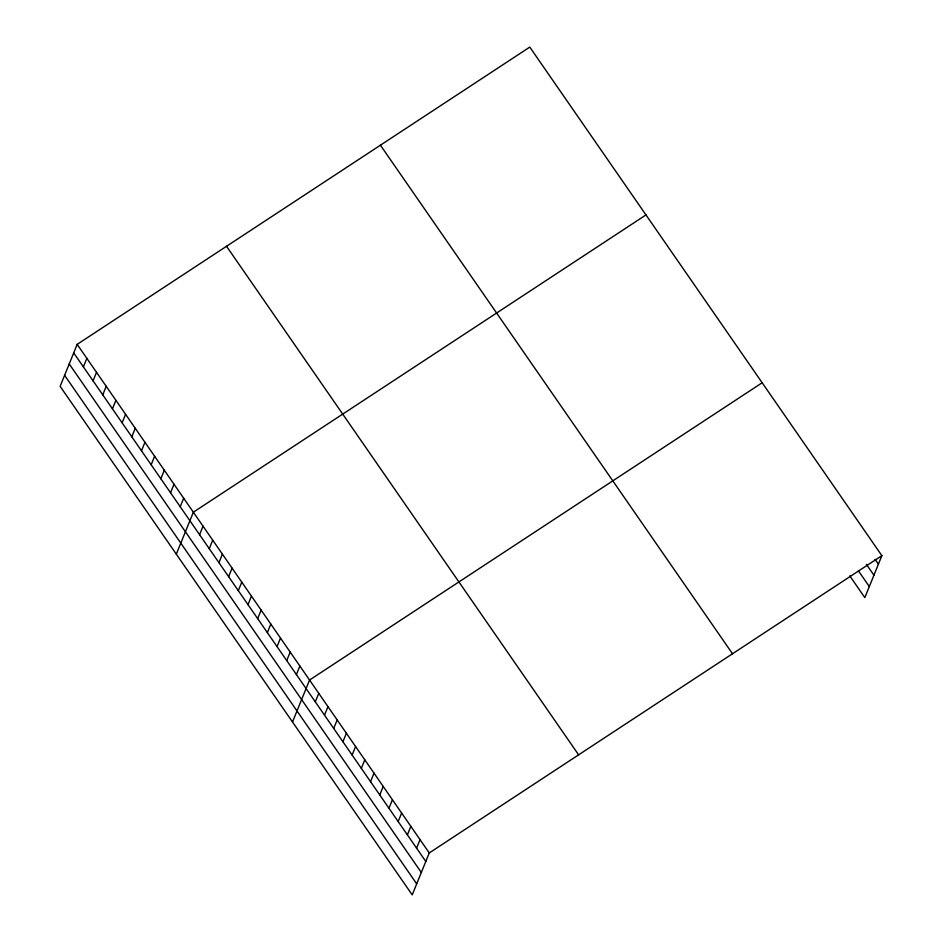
<?xml version="1.0" encoding="UTF-8"?>
<svg xmlns="http://www.w3.org/2000/svg" width="942" height="942" viewBox="0 0 942 942"><rect width="100%" height="100%" fill="white"/><g stroke="black" fill="none" stroke-linecap="round" stroke-linejoin="round"><path stroke-width="1.41" d="M77.173 344.372L60.135 386.338L412.219 894.9L429.258 852.946L881.865 555.662L529.781 47.1L77.173 344.372L429.258 852.946M83.391 366.885L86.852 358.36M93.07 380.862L96.531 372.349M102.76 394.851L106.21 386.338M112.439 408.84L115.901 400.315M122.119 422.828L125.58 414.303M131.809 436.805L135.259 428.292M141.488 450.794L144.95 442.269M151.167 464.783L154.629 456.258M160.846 478.76L164.308 470.246M170.537 492.748L173.999 484.235M180.216 506.737L183.678 498.212M176.319 554.167L193.357 512.201L645.965 214.929M199.586 534.703L203.036 526.189M209.265 548.691L212.727 540.178M218.944 562.68L222.406 554.155M228.635 576.669L232.085 568.144M238.314 590.646L241.776 582.132M247.993 604.634L251.455 596.121M257.672 618.623L261.134 610.098M267.363 632.6L270.825 624.087M277.042 646.589L280.504 638.075M286.721 660.577L290.183 652.052M296.412 674.566L299.862 666.041M292.515 721.984L309.553 680.03L762.16 382.758M315.299 701.849L318.761 693.324M324.507 715.155L327.969 706.63M333.715 728.449L337.177 719.935M342.923 741.754L346.385 733.229M352.131 755.048L355.593 746.535M361.339 768.354L364.801 759.829M370.547 781.66L374.009 773.135M379.756 794.954L383.217 786.44M388.964 808.26L392.425 799.734M398.172 821.554L401.633 813.04M407.38 834.859L410.842 826.334M416.588 848.153L420.05 839.64M881.865 555.662L864.827 597.628L849.766 575.856M875.059 559.348L878.415 564.187M866.393 564.34L873.929 575.221M858.433 570.864L869.313 586.583M380.415 145.198L732.511 653.76M226.527 246.274L578.623 754.836M73.712 352.897L425.796 861.459M69.225 363.93L421.321 872.492M64.609 375.305L416.705 883.867"/></g></svg>
